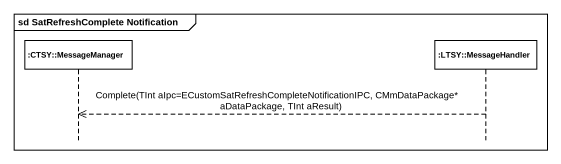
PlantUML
@startuml
mainframe sd SatRefreshComplete Notification
hide footbox
participant ":CTSY::MessageManager" as CTSY_MessageManager
participant ":LTSY::MessageHandler" as LTSY_MessageHandler

LTSY_MessageHandler -->> CTSY_MessageManager : Complete(TInt aIpc=ECustomSatRefreshCompleteNotificationIPC, CMmDataPackage* aDataPackage, TInt aResult)
@enduml
